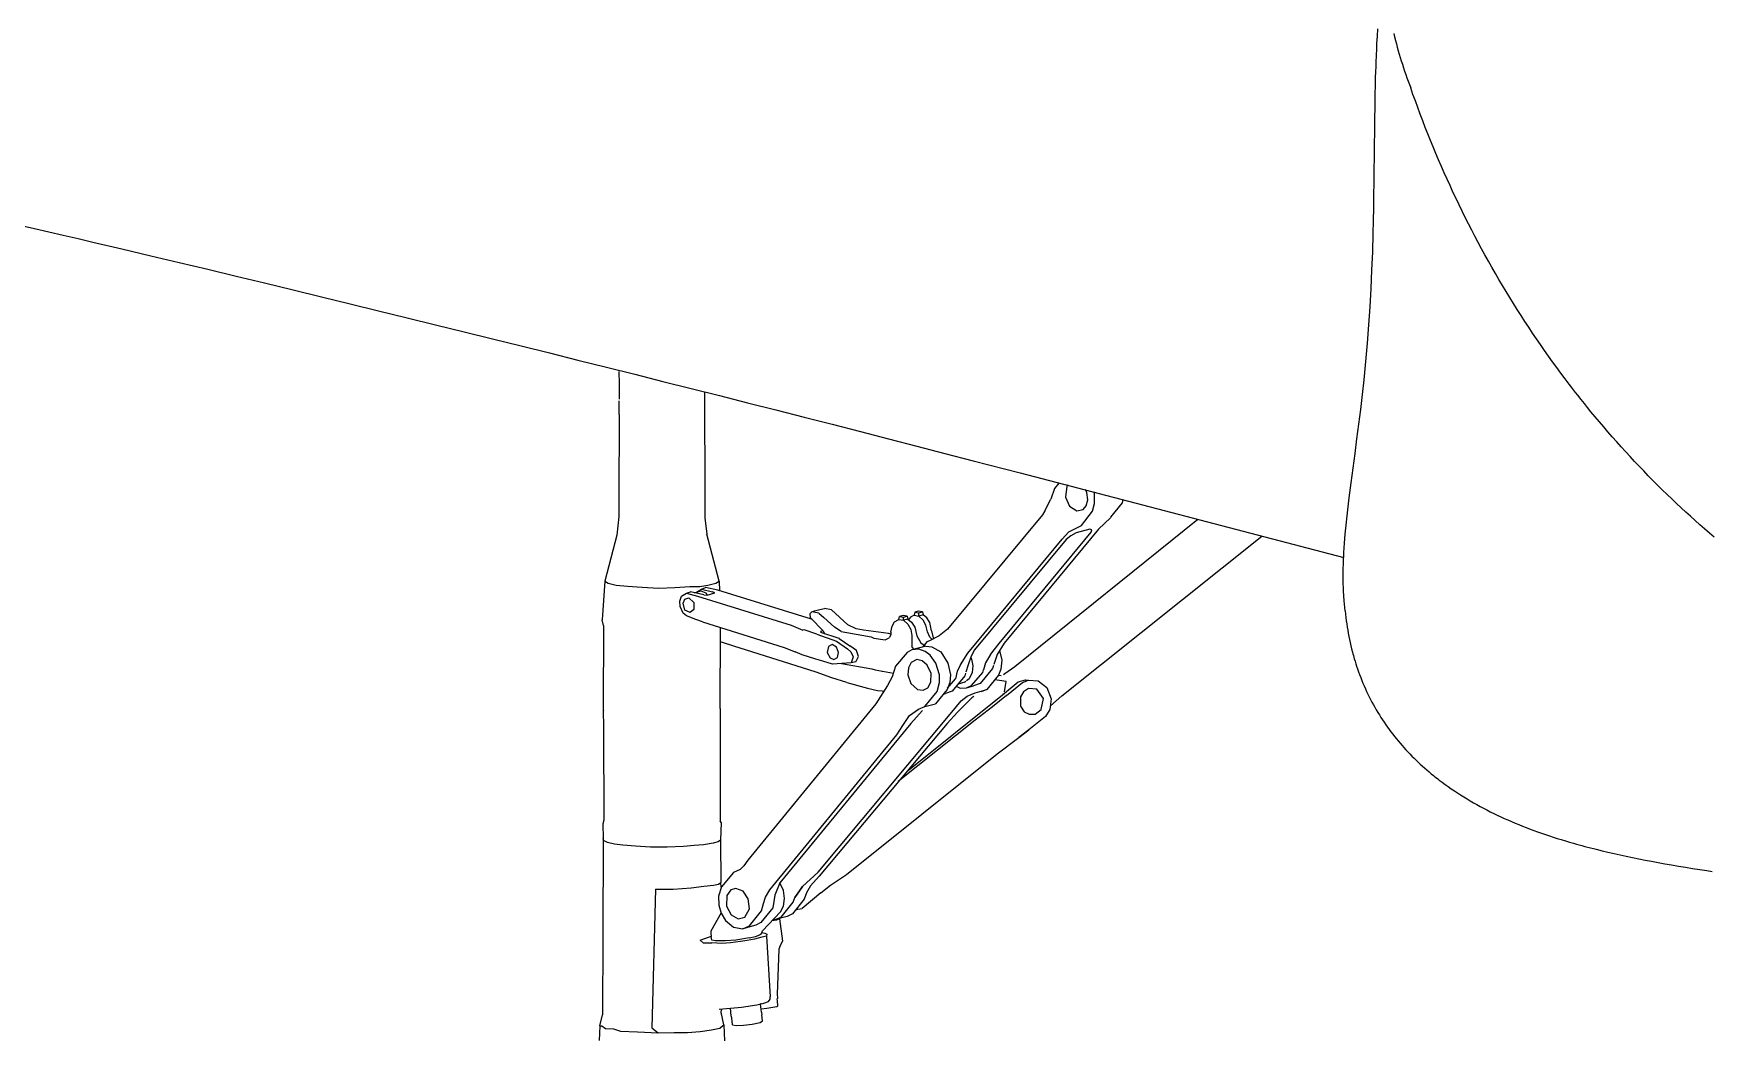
# Model space of a CAD drawing. Header units: millimetres. Extents: x -1718 to 143559, y -78490 to 15626.
# Drawn here: x 103800 to 109356, y 83 to 3408 of the extents above; entities that cross this region are included whole.
import ezdxf

# ---------------------------------------------------------------- set-up
doc = ezdxf.new("R2010")
doc.units = ezdxf.units.MM
doc.header["$MEASUREMENT"] = 0
doc.linetypes.add('SOLID', pattern=[0])
doc.layers.get('0').update_dxf_attribs({"linetype": 'CONTINUOUS'})
doc.layers.add('LAYER_0$C$L0', color=7, linetype='SOLID')

msp = doc.modelspace()

# ---------------------------------------------------------------- linework, layer by layer
at = {"color": 7, "ltscale": 0.03937}
for p, q in [((105740.1, 2287.4), (105740.4, 2245.8)), ((105740.4, 2245.8), (105740.4, 2196.4)), ((105739.8, 2190.6), (105739.9, 2145)), ((106023.7, 2220.4), (106024.5, 1868.2)), ((105740.3, 2145), (105740, 1866.3)), ((107182.8, 1900.5), (107170.5, 1865.2)), ((107197.9, 1918.1), (107182.8, 1900.5)), ((107223.8, 1907.5), (107219.1, 1871.5)), ((105740, 1866.3), (105740.1, 1806.8)), ((106024.5, 1868.2), (106024.3, 1803.2)), ((107151.2, 1825.5), (107170.5, 1865.2)), ((107219.1, 1871.5), (107232.4, 1841.1)), ((107232.4, 1841.1), (107256.8, 1825.5)), ((107288.2, 1842.7), (107293.7, 1862.2)), ((107293.7, 1862.2), (107290.3, 1886.5)), ((107309.4, 1824.4), (107316.1, 1850)), ((107316.1, 1850), (107315.2, 1883.3)), ((107370, 1804.6), (107408.3, 1852)), ((105740.1, 1806.8), (105733.3, 1745.5)), ((106024.3, 1803.2), (106031.2, 1749.2)), ((107143.3, 1813.2), (106828.5, 1433.9)), ((107051.8, 1309.4), (107658.4, 1798.3)), ((107256.8, 1825.5), (107277.8, 1830)), ((107272.1, 1777.6), (107309.4, 1824.4)), ((107328.7, 1765.3), (107368.3, 1802.3)), ((105733.3, 1745.5), (105692.8, 1592.7)), ((106072, 1593.1), (106031.2, 1749.2)), ((106895.5, 1354.6), (107208.3, 1732.5)), ((107221.8, 1731.2), (106918.5, 1365.1)), ((106999.6, 1386.1), (107304.9, 1755.5)), ((107328.7, 1765.3), (107015.9, 1387.6)), ((107207.4, 1213.1), (107870, 1742.5)), ((107230.3, 1756.8), (107208.3, 1732.5)), ((107230.3, 1756.8), (107272.1, 1777.6)), ((107255.2, 1752.7), (107237, 1743)), ((107300.2, 1765.3), (107255.2, 1752.7)), ((105692.8, 1592.7), (105684.1, 1464.8)), ((105704.8, 1586.2), (105730.8, 1579.7)), ((105730.8, 1579.7), (105768.9, 1576)), ((105768.9, 1576), (105816.6, 1572.8)), ((105816.6, 1572.8), (105871.4, 1569.2)), ((105871.4, 1569.2), (105924.8, 1571.7)), ((105924.8, 1571.7), (105975.2, 1574.7)), ((105975.2, 1574.7), (106007.8, 1574.9)), ((106020.8, 1547.4), (105976.9, 1557.5)), ((105990.3, 1554.4), (106011.2, 1560.5)), ((106007.8, 1574.9), (106035, 1579.5)), ((106013.1, 1566.7), (106050.1, 1557.2)), ((106067.5, 1563), (106026.4, 1571.3)), ((106035, 1579.5), (106060.9, 1586.6)), ((106377.8, 1467.1), (106067.5, 1563)), ((106072, 1593.1), (106073.6, 1561.1)), ((105952.5, 1486.4), (105942.3, 1508.4)), ((105958.8, 1497.2), (105952.6, 1519.6)), ((105963.9, 1553), (106000.2, 1543.1)), ((105972, 1538.1), (105988.1, 1522.2)), ((105988.1, 1522.2), (105988.5, 1498.6)), ((106000.2, 1543.1), (106310.4, 1447.4)), ((106032.8, 1546.8), (106057.6, 1554)), ((106444.3, 1497.8), (106421.4, 1502.5)), ((105688.4, 1446.3), (105688, 1168.5)), ((105995.1, 1465.7), (105963.3, 1477.8)), ((106017.1, 1457.8), (105995.1, 1465.7)), ((106017.1, 1457.8), (106286.9, 1372.4)), ((106310.4, 1447.4), (106349.7, 1430.9)), ((106375, 1471.5), (106417.1, 1428.2)), ((106402.6, 1486.2), (106379.6, 1490.8)), ((106402.6, 1486.2), (106419.1, 1472.4)), ((106419.1, 1472.4), (106454.7, 1440.1)), ((106444.3, 1497.8), (106498.8, 1448.6)), ((106526.2, 1435), (106498.8, 1448.6)), ((106761.9, 1424.4), (106757.2, 1446.5)), ((106775.7, 1428.7), (106769.8, 1455.3)), ((106075.9, 1170.8), (106076.7, 1439)), ((106395.9, 1417.3), (106353.5, 1431.1)), ((106395.9, 1417.3), (106460.5, 1394.3)), ((106470.1, 1402.8), (106409, 1422.4)), ((106476.7, 1425.5), (106454.7, 1440.1)), ((106460.5, 1394.3), (106497.8, 1368.5)), ((106470.1, 1402.8), (106505, 1378.2)), ((106476.7, 1425.5), (106544.4, 1413.6)), ((106550.4, 1430.9), (106526.2, 1435)), ((106544.4, 1413.6), (106575.7, 1408.8)), ((106632.6, 1418.9), (106550.4, 1430.9)), ((106584.6, 1404.2), (106621.6, 1398.4)), ((106641.3, 1424.1), (106645, 1444)), ((106710.7, 1413), (106709.9, 1376)), ((106720, 1439.9), (106726.5, 1411.4)), ((106726.5, 1411.4), (106740.4, 1388.3)), ((106760.3, 1391.4), (106747.1, 1374.8)), ((106801.5, 1412), (106768.6, 1394.8)), ((106775.7, 1428.7), (106781, 1405)), ((106828.5, 1433.9), (106801.5, 1412)), ((106393.6, 1290.8), (106138.1, 1371.7)), ((106286.9, 1372.4), (106323.7, 1358.5)), ((106347.2, 1349.1), (106323.7, 1358.5)), ((106391.9, 1333.8), (106347.2, 1349.1)), ((106415.5, 1327.3), (106391.9, 1333.8)), ((106430.3, 1356.9), (106439.8, 1339)), ((106527, 1362.6), (106505, 1378.2)), ((106515.9, 1341.8), (106509.5, 1321.8)), ((106533.3, 1342.9), (106527, 1362.6)), ((106694.9, 1356.8), (106656.5, 1310.8)), ((106757.2, 1377.4), (106710.9, 1365.4)), ((106733.6, 1367.5), (106710.9, 1365.4)), ((106754.1, 1359.4), (106733.6, 1367.5)), ((106771.4, 1347.2), (106754.1, 1359.4)), ((106757.2, 1377.4), (106777.1, 1375.5)), ((106790, 1321), (106771.4, 1347.2)), ((106777.1, 1375.5), (106806.1, 1358.2)), ((106806.1, 1358.2), (106830.2, 1321.5)), ((106871.8, 1315.3), (106895.5, 1354.6)), ((106906.9, 1343.9), (106897.4, 1315.6)), ((106918.5, 1365.1), (106906.9, 1343.9)), ((106908.4, 1334.1), (106912.5, 1311.7)), ((106971.4, 1350), (106954, 1322.1)), ((106971.4, 1350), (106999.6, 1386.1)), ((106993, 1349.4), (106981.9, 1316.1)), ((107015.9, 1387.6), (106993, 1349.4)), ((107001.2, 1363.1), (107008.3, 1331)), ((106445.7, 1272.5), (106393.6, 1290.8)), ((106447.5, 1317.2), (106415.5, 1327.3)), ((106509.5, 1321.8), (106447.5, 1317.2)), ((106477.1, 1319.4), (106577.5, 1302.2)), ((106588.7, 1298.4), (106649.3, 1288)), ((106656.5, 1310.8), (106645.5, 1276)), ((106699.1, 1305.4), (106697.6, 1281.8)), ((106697.6, 1281.8), (106707.2, 1253.2)), ((106708.5, 1323.6), (106699.1, 1305.4)), ((106727.3, 1332.7), (106708.5, 1323.6)), ((106761.7, 1314.6), (106744.3, 1329.1)), ((106774.5, 1286.5), (106761.7, 1314.6)), ((106773.3, 1257.7), (106774.5, 1286.5)), ((106801.7, 1282.7), (106790, 1321)), ((106801.7, 1256.8), (106801.7, 1282.7)), ((106830.2, 1321.5), (106838.3, 1282.7)), ((106838.3, 1282.7), (106836.1, 1256.5)), ((106885.8, 1278.6), (106844.3, 1227.7)), ((106860.7, 1294.5), (106854.6, 1269.3)), ((106871.8, 1315.3), (106860.7, 1294.5)), ((106897.4, 1315.6), (106889.6, 1290.7)), ((106910.6, 1289.5), (106900.9, 1268.9)), ((106908.2, 1246.9), (106945.8, 1290.2)), ((106912.5, 1311.7), (106910.6, 1289.5)), ((106977.7, 1303.2), (106936.7, 1253.4)), ((106954, 1322.1), (106947.4, 1298.6)), ((106997.7, 1280.9), (106959.1, 1234)), ((107005.4, 1301), (106997.7, 1280.9)), ((107008.3, 1331), (107005.4, 1301)), ((107018.7, 1286.6), (107051.8, 1309.4)), ((106495.1, 1256.6), (106445.7, 1272.5)), ((106495.1, 1256.6), (106563.8, 1238.3)), ((106563.8, 1238.3), (106596.2, 1230.9)), ((106630.1, 1246.5), (106591.2, 1185.9)), ((106645.5, 1276), (106630.1, 1246.5)), ((106707.2, 1253.2), (106728.9, 1234.1)), ((106753.8, 1177.2), (106794, 1227.2)), ((106763.8, 1239.7), (106773.3, 1257.7)), ((106827.6, 1233.4), (106788.8, 1186.5)), ((106794, 1227.2), (106801.7, 1256.8)), ((106844.3, 1227.7), (106822.5, 1220.4)), ((106836.1, 1256.5), (106827.6, 1233.4)), ((106829.1, 1237.7), (106854.6, 1269.3)), ((106886.3, 1257.7), (106863.5, 1251.2)), ((106870.3, 1238), (106891.4, 1238.8)), ((106891.4, 1238.8), (106914.8, 1246.1)), ((106893.9, 1211.6), (106920.2, 1222.7)), ((106936.7, 1253.4), (106914.8, 1246.1)), ((106920.2, 1222.7), (106959.1, 1234)), ((106959.1, 1234), (106939.9, 1226.5)), ((107022.5, 1259.8), (107001.1, 1263)), ((107010.6, 1216.5), (107062.6, 1258.8)), ((107017.3, 1225.7), (107022.5, 1259.8)), ((107024, 1213.5), (107076.9, 1256.8)), ((107062.6, 1258.8), (107086.6, 1265.9)), ((107076.9, 1256.8), (107097.1, 1265.1)), ((107097.1, 1265.1), (107128.9, 1262.5)), ((107124.8, 1235.1), (107097.1, 1236.5)), ((107147, 1203.7), (107124.8, 1235.1)), ((107128.9, 1262.5), (107157.8, 1239.9)), ((107157.8, 1239.9), (107171.8, 1202.7)), ((105688, 1168.5), (105688.7, 1104.9)), ((106075.9, 1170.8), (106075.8, 1109.8)), ((106591.2, 1185.9), (106167.2, 668.4)), ((106693.8, 962), (107010.6, 1216.5)), ((106702.8, 1148), (106732.1, 1168.5)), ((106732.1, 1168.5), (106753.8, 1177.2)), ((106753.8, 1177.2), (106788.8, 1186.5)), ((106842.9, 1158.8), (106874.1, 1196.2)), ((106909.3, 1205.7), (106861.4, 1158.9)), ((106874.1, 1196.2), (106893.9, 1211.6)), ((106978.2, 1175.7), (106919.9, 1132.1)), ((107024, 1213.5), (106978.2, 1175.7)), ((107070.9, 1209), (107070.6, 1177.9)), ((107070.6, 1177.9), (107082.8, 1159.9)), ((107118.6, 1152.1), (107139.2, 1166.9)), ((107139.2, 1166.9), (107147, 1203.7)), ((107167.1, 1167.3), (107153.4, 1144.1)), ((107171.8, 1202.7), (107167.1, 1167.3)), ((107170, 1179.6), (107207.4, 1213.1)), ((106707.1, 1120.9), (106273, 592.7)), ((106400, 628), (106842.9, 1158.8)), ((106827.1, 1121.3), (106403.5, 615)), ((106661, 1083.8), (106681, 1114.1)), ((106919.9, 1132.1), (106665.5, 928.2)), ((106681, 1114.1), (106702.8, 1148)), ((106744.5, 1163), (106707.1, 1120.9)), ((106861.4, 1158.9), (106827.1, 1121.3)), ((107153.4, 1144.1), (107098.3, 1100.2)), ((105688.7, 1104.9), (105689.4, 800.5)), ((106075.8, 1109.8), (106075.1, 796.8)), ((106239.5, 569.9), (106661, 1083.8)), ((106993, 1020.1), (107064.6, 1074)), ((107098.3, 1100.2), (107064.6, 1074)), ((107069, 1077.4), (107098.3, 1100.2)), ((106493.4, 620), (106993, 1020.1)), ((105686.3, 788.5), (105688.1, 739.4)), ((106078.2, 792.6), (106076.4, 734.2)), ((105688.1, 739.4), (105686.3, 416.3)), ((105725.4, 721), (105701.9, 726.7)), ((106052, 724.1), (106020.1, 719.2)), ((106076.4, 734.2), (106077.1, 593.8)), ((105752.4, 717.2), (105725.4, 721)), ((105794.7, 714.3), (105752.4, 717.2)), ((105844.8, 711.1), (105794.7, 714.3)), ((105899.4, 710.7), (105844.8, 711.1)), ((105953.4, 713.4), (105899.4, 710.7)), ((105989.1, 716), (105953.4, 713.4)), ((106020.1, 719.2), (105989.1, 716)), ((106167.2, 668.4), (106154.1, 648.9)), ((106119.7, 627.1), (106079.3, 580)), ((106141.4, 637.2), (106119.7, 627.1)), ((106348.1, 580.7), (106400, 628)), ((106403.5, 615), (106374.5, 583.3)), ((106441.1, 584.8), (106493.4, 620)), ((105861.6, 572.1), (105849.5, 111.5)), ((105861.6, 572.1), (105919.7, 572.2)), ((105919.7, 572.2), (105979.8, 576.6)), ((105979.8, 576.6), (106021.1, 581.4)), ((106021.1, 581.4), (106053.6, 584.5)), ((106079.3, 580), (106069.3, 548.5)), ((106110.5, 569.2), (106097.4, 551)), ((106151.6, 565.1), (106127.7, 574.5)), ((106167.9, 539.9), (106151.6, 565.1)), ((106226.1, 544.7), (106239.5, 569.9)), ((106273, 592.7), (106256.3, 552)), ((106284.8, 567.6), (106272.8, 592.4)), ((106288.6, 541), (106284.8, 567.6)), ((106348.1, 580.7), (106322.6, 544.6)), ((106322.6, 544.6), (106338.9, 567.1)), ((106409, 559.7), (106346.7, 507.7)), ((106361.1, 559.8), (106353.9, 538.4)), ((106374.5, 583.3), (106361.1, 559.8)), ((106409, 559.7), (106441.1, 584.8)), ((106069.3, 548.5), (106070.6, 518.6)), ((106070.6, 518.6), (106078.8, 492)), ((106097.4, 551), (106096, 515.5)), ((106096, 515.5), (106111.6, 486.9)), ((106156.9, 478.9), (106172.4, 506.3)), ((106172.4, 506.3), (106167.9, 539.9)), ((106249.8, 510.2), (106210.5, 461.2)), ((106212.4, 499.6), (106219.1, 524.3)), ((106219.1, 524.3), (106226.1, 544.7)), ((106256.3, 552), (106249.8, 510.2)), ((106275.1, 496.2), (106285.4, 515.9)), ((106277.2, 479.2), (106317, 529)), ((106285.4, 515.9), (106288.6, 541)), ((106353.9, 538.4), (106314.8, 490.2)), ((106326.6, 504.7), (106346.7, 507.7)), ((106078.5, 493.2), (106044.2, 432.1)), ((106078.8, 492), (106093.1, 467.9)), ((106093.1, 467.9), (106119.6, 445.5)), ((106111.6, 486.9), (106134.5, 473.2)), ((106119.6, 445.5), (106150.3, 440.6)), ((106134.5, 473.2), (106156.9, 478.9)), ((106193.3, 452.4), (106150.3, 440.6)), ((106150.3, 440.6), (106172.8, 450.2)), ((106172.8, 450.2), (106212.4, 499.6)), ((106215.4, 434), (106275.1, 496.2)), ((106297.7, 481.4), (106254.7, 469.6)), ((106254.7, 469.6), (106277.2, 479.2)), ((106271.9, 473), (106281.8, 399.7)), ((105686.3, 416.3), (105685, 154.9)), ((106008.6, 402.8), (106039.6, 413.8)), ((106018.7, 394.3), (106047.7, 394.3)), ((106080.7, 391.7), (106047.7, 394.3)), ((106093.1, 400), (106059.6, 399.9)), ((106109.2, 394), (106080.7, 391.7)), ((106127.2, 403.1), (106093.1, 400)), ((106142.6, 397.8), (106109.2, 394)), ((106147.7, 406), (106127.2, 403.1)), ((106165.1, 401.5), (106142.6, 397.8)), ((106171.9, 410), (106147.7, 406)), ((106189.4, 406.4), (106165.1, 401.5)), ((106171.9, 410), (106192.9, 415.1)), ((106213.9, 412.2), (106189.4, 406.4)), ((106229.1, 415.7), (106241.3, 214.9)), ((106270.1, 373.3), (106263.8, 224)), ((106072.6, 174), (106145.8, 180.6)), ((106111.5, 151.4), (106109.6, 177.3)), ((106145.8, 180.6), (106197.3, 188.3)), ((106197.3, 188.3), (106219.8, 194.2)), ((106212.7, 163.5), (106209.1, 190.5)), ((106229.9, 177.1), (106263.6, 182.9)), ((105676.6, 119.2), (105675, 70.5)), ((105676.6, 119.2), (105685, 154.9)), ((105849.5, 111.5), (105870.5, 95.6)), ((106087.7, 122.5), (106078.5, 163.6)), ((106087.7, 122.5), (106089.5, 68.4)), ((106116.5, 121.5), (106114.3, 145.4)), ((106128.7, 119.7), (106153, 120.5)), ((106153, 120.5), (106181.6, 124.4)), ((106181.6, 124.4), (106207.4, 129.9)), ((106216, 134.9), (106213.3, 155.3)), ((105695.9, 109.4), (105721.6, 108.4)), ((105721.6, 108.4), (105745.5, 101.3)), ((105745.5, 101.3), (105802, 99.2)), ((105802, 99.2), (105870.5, 95.6)), ((105870.5, 95.6), (105922.9, 96.2)), ((105922.9, 96.2), (105967.1, 96.8)), ((105967.1, 96.8), (106009.4, 100.3)), ((106009.4, 100.3), (106047.1, 104.9)), ((106047.1, 104.9), (106073.8, 110.8))]:
    msp.add_line(p, q, dxfattribs=at)
at = {"color": 7, "ltscale": 0.005638}
msp.add_line((107228.6, 1910.6), (107223.8, 1907.5), dxfattribs=at)
at = {"color": 7, "ltscale": 0.010688}
msp.add_line((107290.3, 1886.5), (107285.5, 1896.2), dxfattribs=at)
at = {"color": 7, "ltscale": 0.006237}
msp.add_line((107315.2, 1883.3), (107312.9, 1889.2), dxfattribs=at)
at = {"color": 7, "ltscale": 0.016117}
msp.add_line((107277.8, 1830), (107288.2, 1842.7), dxfattribs=at)
at = {"color": 7, "ltscale": 0.011863}
msp.add_line((107408.3, 1852), (107411.1, 1863.7), dxfattribs=at)
at = {"color": 7, "ltscale": 0.014414}
msp.add_line((107151.2, 1825.5), (107143.3, 1813.2), dxfattribs=at)
at = {"color": 7, "ltscale": 0.002826}
msp.add_line((107370, 1804.6), (107368.3, 1802.3), dxfattribs=at)
at = {"color": 7, "ltscale": 0.01896}
msp.add_line((107237, 1743), (107221.8, 1731.2), dxfattribs=at)
at = {"color": 7, "ltscale": 0.00648}
msp.add_line((107306.5, 1763.5), (107300.2, 1765.3), dxfattribs=at)
at = {"color": 7, "ltscale": 0.00806}
msp.add_line((107304.9, 1755.5), (107306.5, 1763.5), dxfattribs=at)
at = {"color": 7, "ltscale": 0.013447}
msp.add_line((105692.8, 1592.7), (105704.8, 1586.2), dxfattribs=at)
at = {"color": 7, "ltscale": 0.013554}
msp.add_line((105963.9, 1553), (105976.9, 1557.5), dxfattribs=at)
at = {"color": 7, "ltscale": 0.000349194}
msp.add_line((105997.2, 1556.4), (105997.3, 1556.7), dxfattribs=at)
at = {"color": 7, "ltscale": 0.018368}
msp.add_line((105997.3, 1556.7), (106013.1, 1566.7), dxfattribs=at)
at = {"color": 7, "ltscale": 0.01779}
msp.add_line((106011.2, 1560.5), (106028.1, 1554.2), dxfattribs=at)
at = {"color": 7, "ltscale": 0.013846}
msp.add_line((106013.1, 1566.7), (106026.4, 1571.3), dxfattribs=at)
at = {"color": 7, "ltscale": 0.008067}
msp.add_line((106057.6, 1554), (106050.1, 1557.2), dxfattribs=at)
at = {"color": 7, "ltscale": 0.012644}
msp.add_line((106060.9, 1586.6), (106072, 1593.1), dxfattribs=at)
at = {"color": 7, "ltscale": 0.017378}
msp.add_line((105941.6, 1526.5), (105947.8, 1543), dxfattribs=at)
at = {"color": 7, "ltscale": 0.017777}
msp.add_line((105942.3, 1508.4), (105941.6, 1526.5), dxfattribs=at)
at = {"color": 7, "ltscale": 0.018653}
msp.add_line((105947.8, 1543), (105963.9, 1553), dxfattribs=at)
at = {"color": 7, "ltscale": 0.014768}
msp.add_line((105952.6, 1519.6), (105958.3, 1533.5), dxfattribs=at)
at = {"color": 7, "ltscale": 0.014242}
msp.add_line((105958.3, 1533.5), (105972, 1538.1), dxfattribs=at)
at = {"color": 7, "ltscale": 0.000460502}
msp.add_line((105987.9, 1519.2), (105988.1, 1518.8), dxfattribs=at)
at = {"color": 7, "ltscale": 0.011825}
msp.add_line((106020.8, 1547.4), (106032.8, 1546.8), dxfattribs=at)
at = {"color": 7, "ltscale": 0.008559}
msp.add_line((106028.1, 1554.2), (106032.7, 1546.8), dxfattribs=at)
at = {"color": 7, "ltscale": 0.016005}
msp.add_line((106405.4, 1499.3), (106421.4, 1502.5), dxfattribs=at)
at = {"color": 7, "ltscale": 0.018618}
msp.add_line((105688.4, 1446.3), (105684.1, 1464.8), dxfattribs=at)
at = {"color": 7, "ltscale": 0.013574}
msp.add_line((105963.3, 1477.8), (105952.5, 1486.4), dxfattribs=at)
at = {"color": 7, "ltscale": 0.018343}
msp.add_line((105975.5, 1489), (105958.8, 1497.2), dxfattribs=at)
at = {"color": 7, "ltscale": 0.01586}
msp.add_line((105988.5, 1498.6), (105975.5, 1489), dxfattribs=at)
at = {"color": 7, "ltscale": 0.000666682}
msp.add_line((105986.8, 1497.9), (105987.5, 1497.8), dxfattribs=at)
at = {"color": 7, "ltscale": 0.007746}
msp.add_line((106374, 1485.3), (106379.6, 1490.8), dxfattribs=at)
at = {"color": 7, "ltscale": 0.013581}
msp.add_line((106375, 1471.5), (106374, 1485.3), dxfattribs=at)
at = {"color": 7, "ltscale": 0.00207}
msp.add_line((106379.8, 1466.6), (106377.8, 1467.1), dxfattribs=at)
at = {"color": 7, "ltscale": 0.009182}
msp.add_line((106379.6, 1490.8), (106388.1, 1494.6), dxfattribs=at)
at = {"color": 7, "ltscale": 0.017597}
msp.add_line((106388.1, 1494.6), (106405.4, 1499.3), dxfattribs=at)
at = {"color": 7, "ltscale": 0.016057}
msp.add_line((106645, 1444), (106653.5, 1458), dxfattribs=at)
at = {"color": 7, "ltscale": 0.015689}
msp.add_line((106653.5, 1458), (106667.3, 1466), dxfattribs=at)
at = {"color": 7, "ltscale": 0.009915}
msp.add_line((106667.3, 1466), (106669.3, 1475.8), dxfattribs=at)
at = {"color": 7, "ltscale": 0.016055}
msp.add_line((106667.3, 1466), (106683.3, 1463.1), dxfattribs=at)
at = {"color": 7, "ltscale": 0.012199}
msp.add_line((106681.3, 1479.1), (106669.3, 1475.8), dxfattribs=at)
at = {"color": 7, "ltscale": 0.013403}
msp.add_line((106669.3, 1475.8), (106682.7, 1473.5), dxfattribs=at)
at = {"color": 7, "ltscale": 0.013394}
msp.add_line((106694.7, 1476.8), (106681.3, 1479.1), dxfattribs=at)
at = {"color": 7, "ltscale": 0.012214}
for p, q in [((106682.7, 1473.5), (106694.7, 1476.8)), ((106733.2, 1487.5), (106745.2, 1490.8))]:
    msp.add_line(p, q, dxfattribs=at)
at = {"color": 7, "ltscale": 0.010241}
msp.add_line((106683.3, 1463.1), (106682.7, 1473.5), dxfattribs=at)
at = {"color": 7, "ltscale": 0.01413}
msp.add_line((106697.1, 1467.1), (106683.3, 1463.1), dxfattribs=at)
at = {"color": 7, "ltscale": 0.019324}
msp.add_line((106683.3, 1463.1), (106697.7, 1449.8), dxfattribs=at)
at = {"color": 7, "ltscale": 0.009786}
for p, q in [((106694.7, 1476.8), (106697.1, 1467.1)), ((106745.2, 1490.8), (106747.6, 1481.2))]:
    msp.add_line(p, q, dxfattribs=at)
at = {"color": 7, "ltscale": 0.0157}
for p, q in [((106697.1, 1467.1), (106709.2, 1456.7)), ((106759.7, 1470.8), (106747.6, 1481.2))]:
    msp.add_line(p, q, dxfattribs=at)
at = {"color": 7, "ltscale": 0.019185}
msp.add_line((106697.7, 1449.8), (106706.8, 1432.5), dxfattribs=at)
at = {"color": 7, "ltscale": 0.010468}
msp.add_line((106706.1, 1473.4), (106699.6, 1465), dxfattribs=at)
at = {"color": 7, "ltscale": 0.013138}
msp.add_line((106717.7, 1480), (106706.1, 1473.4), dxfattribs=at)
at = {"color": 7, "ltscale": 0.019676}
msp.add_line((106709.2, 1456.7), (106720, 1439.9), dxfattribs=at)
at = {"color": 7, "ltscale": 0.00994}
msp.add_line((106719.8, 1489.9), (106717.7, 1480), dxfattribs=at)
at = {"color": 7, "ltscale": 0.01605}
msp.add_line((106717.7, 1480), (106733.8, 1477.1), dxfattribs=at)
at = {"color": 7, "ltscale": 0.012202}
msp.add_line((106731.8, 1493.1), (106719.8, 1489.9), dxfattribs=at)
at = {"color": 7, "ltscale": 0.013404}
msp.add_line((106719.8, 1489.9), (106733.2, 1487.5), dxfattribs=at)
at = {"color": 7, "ltscale": 0.01339}
msp.add_line((106745.2, 1490.8), (106731.8, 1493.1), dxfattribs=at)
at = {"color": 7, "ltscale": 0.010252}
msp.add_line((106733.8, 1477.1), (106733.2, 1487.5), dxfattribs=at)
at = {"color": 7, "ltscale": 0.014152}
msp.add_line((106747.6, 1481.2), (106733.8, 1477.1), dxfattribs=at)
at = {"color": 7, "ltscale": 0.019334}
msp.add_line((106748.2, 1463.8), (106733.8, 1477.1), dxfattribs=at)
at = {"color": 7, "ltscale": 0.019209}
msp.add_line((106757.2, 1446.5), (106748.2, 1463.8), dxfattribs=at)
at = {"color": 7, "ltscale": 0.018239}
msp.add_line((106769.8, 1455.3), (106759.7, 1470.8), dxfattribs=at)
at = {"color": 7, "ltscale": 0.011913}
msp.add_line((106126.9, 1375.3), (106076.6, 1391.2), dxfattribs=at)
at = {"color": 7, "ltscale": 0.003783}
msp.add_line((106353.5, 1431.1), (106349.7, 1430.9), dxfattribs=at)
at = {"color": 7, "ltscale": 0.00444}
msp.add_line((106409.3, 1426.9), (106409, 1422.4), dxfattribs=at)
at = {"color": 7, "ltscale": 0.00728}
msp.add_line((106409.3, 1426.9), (106416.4, 1428.9), dxfattribs=at)
at = {"color": 7, "ltscale": 0.010561}
msp.add_line((106417.1, 1428.2), (106421.5, 1418.4), dxfattribs=at)
at = {"color": 7, "ltscale": 0.000121581}
msp.add_line((106470.2, 1402.8), (106470.1, 1402.8), dxfattribs=at)
at = {"color": 7, "ltscale": 0.009909}
msp.add_line((106575.7, 1408.8), (106584.6, 1404.2), dxfattribs=at)
at = {"color": 7, "ltscale": 0.014991}
msp.add_line((106621.6, 1398.4), (106635.4, 1405), dxfattribs=at)
at = {"color": 7, "ltscale": 0.00859}
msp.add_line((106641.3, 1417.6), (106632.6, 1418.9), dxfattribs=at)
at = {"color": 7, "ltscale": 0.011223}
msp.add_line((106641.2, 1414.8), (106635.4, 1405), dxfattribs=at)
at = {"color": 7, "ltscale": 0.009205}
msp.add_line((106641.3, 1424.1), (106641.2, 1414.8), dxfattribs=at)
at = {"color": 7, "ltscale": 0.019522}
msp.add_line((106706.8, 1432.5), (106710.7, 1413), dxfattribs=at)
at = {"color": 7, "ltscale": 0.008768}
msp.add_line((106768.6, 1394.8), (106760.3, 1391.4), dxfattribs=at)
at = {"color": 7, "ltscale": 0.019057}
msp.add_line((106770.1, 1406.8), (106761.9, 1424.4), dxfattribs=at)
at = {"color": 7, "ltscale": 0.010179}
msp.add_line((106777.3, 1399.4), (106770.1, 1406.8), dxfattribs=at)
at = {"color": 7, "ltscale": 0.003445}
msp.add_line((106783.6, 1402.7), (106781, 1405), dxfattribs=at)
at = {"color": 7, "ltscale": 0.011579}
msp.add_line((106138.1, 1371.7), (106126.9, 1375.3), dxfattribs=at)
at = {"color": 7, "ltscale": 0.019219}
msp.add_line((106434, 1376), (106430.3, 1356.9), dxfattribs=at)
at = {"color": 7, "ltscale": 0.013862}
msp.add_line((106446.2, 1383), (106434, 1376), dxfattribs=at)
at = {"color": 7, "ltscale": 0.012952}
msp.add_line((106439.8, 1339), (106451.8, 1333.6), dxfattribs=at)
at = {"color": 7, "ltscale": 0.016789}
msp.add_line((106460.9, 1374.2), (106446.2, 1383), dxfattribs=at)
at = {"color": 7, "ltscale": 0.013599}
msp.add_line((106451.8, 1333.6), (106463.8, 1340.3), dxfattribs=at)
at = {"color": 7, "ltscale": 0.018664}
msp.add_line((106467.7, 1356.5), (106460.9, 1374.2), dxfattribs=at)
at = {"color": 7, "ltscale": 0.016383}
msp.add_line((106463.8, 1340.3), (106467.7, 1356.5), dxfattribs=at)
at = {"color": 7, "ltscale": 0.014452}
msp.add_line((106497.8, 1368.5), (106508.8, 1358.8), dxfattribs=at)
at = {"color": 7, "ltscale": 0.018125}
msp.add_line((106508.8, 1358.8), (106515.9, 1341.8), dxfattribs=at)
at = {"color": 7, "ltscale": 0.018561}
msp.add_line((106525.3, 1325.9), (106533.3, 1342.9), dxfattribs=at)
at = {"color": 7, "ltscale": 0.017862}
msp.add_line((106710.9, 1365.4), (106694.9, 1356.8), dxfattribs=at)
at = {"color": 7, "ltscale": 0.01112}
msp.add_line((106716.6, 1366.9), (106709.9, 1376), dxfattribs=at)
at = {"color": 7, "ltscale": 0.013454}
msp.add_line((106740.4, 1388.3), (106751.8, 1380.7), dxfattribs=at)
at = {"color": 7, "ltscale": 0.006208}
msp.add_line((106905.5, 1339.6), (106908.4, 1334.1), dxfattribs=at)
at = {"color": 7, "ltscale": 0.016016}
msp.add_line((106525.3, 1325.9), (106509.5, 1321.8), dxfattribs=at)
at = {"color": 7, "ltscale": 0.011647}
msp.add_line((106577.5, 1302.2), (106588.7, 1298.4), dxfattribs=at)
at = {"color": 7, "ltscale": 0.000381773}
msp.add_line((106611.2, 1294.3), (106611.6, 1294.5), dxfattribs=at)
at = {"color": 7, "ltscale": 0.017092}
msp.add_line((106744.3, 1329.1), (106727.3, 1332.7), dxfattribs=at)
at = {"color": 7, "ltscale": 0.009062}
msp.add_line((106888.6, 1287.4), (106885.8, 1278.6), dxfattribs=at)
at = {"color": 7, "ltscale": 0.008439}
msp.add_line((106945.8, 1290.2), (106947.4, 1298.6), dxfattribs=at)
at = {"color": 7, "ltscale": 0.010193}
msp.add_line((106980.9, 1313.1), (106977.7, 1303.2), dxfattribs=at)
at = {"color": 7, "ltscale": 0.009008}
msp.add_line((107006.2, 1278.7), (106997.2, 1280.3), dxfattribs=at)
at = {"color": 7, "ltscale": 0.00585}
msp.add_line((107014, 1282.9), (107018.7, 1286.6), dxfattribs=at)
at = {"color": 7, "ltscale": 0.01565}
msp.add_line((106596.2, 1230.9), (106612, 1228.8), dxfattribs=at)
at = {"color": 7, "ltscale": 0.006103}
msp.add_line((106612, 1228.8), (106618.1, 1227.8), dxfattribs=at)
at = {"color": 7, "ltscale": 0.01888}
msp.add_line((106728.9, 1234.1), (106747.9, 1231.2), dxfattribs=at)
at = {"color": 7, "ltscale": 0.017826}
msp.add_line((106747.9, 1231.2), (106763.8, 1239.7), dxfattribs=at)
at = {"color": 7, "ltscale": 0.013731}
msp.add_line((106857.8, 1244.2), (106870.3, 1238), dxfattribs=at)
at = {"color": 7, "ltscale": 0.004062}
msp.add_line((106889.6, 1260.2), (106886.3, 1257.7), dxfattribs=at)
at = {"color": 7, "ltscale": 0.018403}
msp.add_line((106891.4, 1238.8), (106908.2, 1246.9), dxfattribs=at)
at = {"color": 7, "ltscale": 0.011295}
msp.add_line((106900.9, 1268.9), (106891.8, 1261.9), dxfattribs=at)
at = {"color": 7, "ltscale": 0.015705}
msp.add_line((107001.1, 1263), (106985.5, 1266.1), dxfattribs=at)
at = {"color": 7, "ltscale": 0.019363}
msp.add_line((107080.5, 1226.1), (107070.9, 1209), dxfattribs=at)
at = {"color": 7, "ltscale": 0.019227}
msp.add_line((107097.1, 1236.5), (107080.5, 1226.1), dxfattribs=at)
at = {"color": 7, "ltscale": 0.010344}
msp.add_line((107086.6, 1265.9), (107097.1, 1265.1), dxfattribs=at)
at = {"color": 7, "ltscale": 0.004723}
msp.add_line((105688, 1168.5), (105688.3, 1163.7), dxfattribs=at)
at = {"color": 7, "ltscale": 0.007825}
msp.add_line((106814.9, 1218.1), (106822.5, 1220.4), dxfattribs=at)
at = {"color": 7, "ltscale": 0.008359}
msp.add_line((106916.2, 1210.6), (106909.3, 1205.7), dxfattribs=at)
at = {"color": 7, "ltscale": 0.000783892}
msp.add_line((107014.3, 1219.5), (107014.3, 1220.3), dxfattribs=at)
at = {"color": 7, "ltscale": 0.001729}
msp.add_line((107168.6, 1178.5), (107170, 1179.6), dxfattribs=at)
at = {"color": 7, "ltscale": 0.000337746}
msp.add_line((107172.8, 1182.1), (107173.1, 1182.3), dxfattribs=at)
at = {"color": 7, "ltscale": 0.001566}
msp.add_line((107173.1, 1182.3), (107174.2, 1183.4), dxfattribs=at)
at = {"color": 7, "ltscale": 0.001126}
msp.add_line((106745.5, 1163.5), (106744.5, 1163), dxfattribs=at)
at = {"color": 7, "ltscale": 0.018037}
msp.add_line((107082.8, 1159.9), (107099.3, 1151.8), dxfattribs=at)
at = {"color": 7, "ltscale": 0.019004}
msp.add_line((107099.3, 1151.8), (107118.6, 1152.1), dxfattribs=at)
at = {"color": 7, "ltscale": 0.005389}
msp.add_line((107064.6, 1074), (107069, 1077.4), dxfattribs=at)
at = {"color": 7, "ltscale": 0.01219}
msp.add_line((105689.4, 800.5), (105686.3, 788.5), dxfattribs=at)
at = {"color": 7, "ltscale": 0.006057}
msp.add_line((106078.2, 792.6), (106075.1, 798), dxfattribs=at)
at = {"color": 7, "ltscale": 0.006225}
msp.add_line((105688.4, 733.1), (105688.1, 739.4), dxfattribs=at)
at = {"color": 7, "ltscale": 0.014703}
msp.add_line((105701.9, 726.7), (105688.4, 733.1), dxfattribs=at)
at = {"color": 7, "ltscale": 0.016712}
msp.add_line((106068.5, 728.2), (106052, 724.1), dxfattribs=at)
at = {"color": 7, "ltscale": 0.009783}
msp.add_line((106076.4, 734.2), (106068.5, 728.2), dxfattribs=at)
at = {"color": 7, "ltscale": 0.017008}
msp.add_line((106154.1, 648.9), (106141.4, 637.2), dxfattribs=at)
at = {"color": 7, "ltscale": 0.016014}
msp.add_line((106053.6, 584.5), (106069.5, 588.1), dxfattribs=at)
at = {"color": 7, "ltscale": 0.009354}
msp.add_line((106069.5, 588.1), (106077.1, 593.8), dxfattribs=at)
at = {"color": 7, "ltscale": 0.015396}
msp.add_line((106078.8, 578.2), (106077.1, 593.8), dxfattribs=at)
at = {"color": 7, "ltscale": 0.01776}
msp.add_line((106127.7, 574.5), (106110.5, 569.2), dxfattribs=at)
at = {"color": 7, "ltscale": 0.016199}
msp.add_line((106338.9, 567.1), (106348.1, 580.7), dxfattribs=at)
at = {"color": 7, "ltscale": 0.016289}
msp.add_line((106317, 529), (106322.6, 544.6), dxfattribs=at)
at = {"color": 7, "ltscale": 0.019002}
for p, q in [((106210.5, 461.2), (106193.3, 452.4)), ((106314.8, 490.2), (106297.7, 481.4))]:
    msp.add_line(p, q, dxfattribs=at)
at = {"color": 7, "ltscale": 0.015304}
msp.add_line((106261.8, 468.9), (106246.4, 466.3), dxfattribs=at)
at = {"color": 7, "ltscale": 0.004451}
msp.add_line((106250.2, 470.3), (106254.7, 469.6), dxfattribs=at)
at = {"color": 7, "ltscale": 0.010723}
msp.add_line((106271.9, 473), (106261.8, 468.9), dxfattribs=at)
at = {"color": 7, "ltscale": 0.003557}
msp.add_line((106268.3, 473.3), (106271.9, 473), dxfattribs=at)
at = {"color": 7, "ltscale": 0.012967}
msp.add_line((106018.7, 394.3), (106008.6, 402.8), dxfattribs=at)
at = {"color": 7, "ltscale": 0.00613}
msp.add_line((106039.6, 413.8), (106045.6, 415.4), dxfattribs=at)
at = {"color": 7, "ltscale": 0.007535}
msp.add_line((106044.2, 432.1), (106045, 424.5), dxfattribs=at)
at = {"color": 7, "ltscale": 0.009149}
msp.add_line((106045, 424.5), (106045.6, 415.2), dxfattribs=at)
at = {"color": 7, "ltscale": 0.012707}
msp.add_line((106048.2, 402.5), (106045.6, 415.2), dxfattribs=at)
at = {"color": 7, "ltscale": 0.011541}
msp.add_line((106059.6, 399.9), (106048.2, 402.5), dxfattribs=at)
at = {"color": 7, "ltscale": 0.014141}
msp.add_line((106192.9, 415.1), (106206.5, 419.8), dxfattribs=at)
at = {"color": 7, "ltscale": 0.007298}
msp.add_line((106212.6, 423.9), (106206.5, 419.8), dxfattribs=at)
at = {"color": 7, "ltscale": 0.010261}
msp.add_line((106212.6, 423.9), (106215.4, 434), dxfattribs=at)
at = {"color": 7, "ltscale": 0.010201}
msp.add_line((106213.7, 427.8), (106223.8, 425.6), dxfattribs=at)
at = {"color": 7, "ltscale": 0.015305}
msp.add_line((106229.1, 415.7), (106213.9, 412.2), dxfattribs=at)
at = {"color": 7, "ltscale": 0.006337}
msp.add_line((106223.8, 425.6), (106229.5, 422.5), dxfattribs=at)
at = {"color": 7, "ltscale": 0.0067}
msp.add_line((106229.5, 422.5), (106229.1, 415.7), dxfattribs=at)
at = {"color": 7, "ltscale": 0.014232}
msp.add_line((106281.8, 399.7), (106274.9, 387), dxfattribs=at)
at = {"color": 7, "ltscale": 0.014295}
msp.add_line((106274.9, 387), (106270.1, 373.3), dxfattribs=at)
at = {"color": 7, "ltscale": 0.002089}
msp.add_line((106265.8, 223.4), (106263.8, 224), dxfattribs=at)
at = {"color": 7, "ltscale": 0.013182}
msp.add_line((106266.5, 210.2), (106265, 223.5), dxfattribs=at)
at = {"color": 7, "ltscale": 0.013941}
msp.add_line((106078.2, 160.5), (106079.5, 174.6), dxfattribs=at)
at = {"color": 7, "ltscale": 0.001024}
msp.add_line((106209.3, 191.1), (106209, 190.2), dxfattribs=at)
at = {"color": 7, "ltscale": 0.001512}
msp.add_line((106210.7, 191.5), (106209.2, 191.1), dxfattribs=at)
at = {"color": 7, "ltscale": 0.000625889}
msp.add_line((106211.3, 191.8), (106210.7, 191.5), dxfattribs=at)
at = {"color": 7, "ltscale": 0.018581}
msp.add_line((106211.2, 175), (106229.9, 177.1), dxfattribs=at)
at = {"color": 7, "ltscale": 0.016237}
msp.add_line((106219.8, 194.2), (106235.6, 199.1), dxfattribs=at)
at = {"color": 7, "ltscale": 0.009933}
msp.add_line((106235.6, 199.1), (106241.1, 207.5), dxfattribs=at)
at = {"color": 7, "ltscale": 0.007254}
msp.add_line((106241.1, 207.5), (106241.3, 214.9), dxfattribs=at)
at = {"color": 7, "ltscale": 0.003882}
msp.add_line((106263.6, 182.9), (106266.7, 185.3), dxfattribs=at)
at = {"color": 7, "ltscale": 0.0028}
msp.add_line((106266.5, 210.2), (106264.6, 208.1), dxfattribs=at)
at = {"color": 7, "ltscale": 0.007046}
msp.add_line((106265.2, 201), (106264.6, 208.1), dxfattribs=at)
at = {"color": 7, "ltscale": 0.01548}
msp.add_line((106266.7, 185.3), (106265.2, 201), dxfattribs=at)
at = {"color": 7, "ltscale": 0.006381}
msp.add_line((105676.6, 119.2), (105683, 118.1), dxfattribs=at)
at = {"color": 7, "ltscale": 0.015308}
msp.add_line((105683, 118.1), (105695.9, 109.4), dxfattribs=at)
at = {"color": 7, "ltscale": 0.011937}
msp.add_line((106073.8, 110.8), (106082.8, 118.9), dxfattribs=at)
at = {"color": 7, "ltscale": 0.005989}
msp.add_line((106082.8, 118.9), (106087.7, 122.5), dxfattribs=at)
at = {"color": 7, "ltscale": 0.00652}
msp.add_line((106114.3, 145.4), (106111.5, 151.4), dxfattribs=at)
at = {"color": 7, "ltscale": 0.012141}
msp.add_line((106116.5, 121.5), (106128.7, 119.7), dxfattribs=at)
at = {"color": 7, "ltscale": 0.00973}
msp.add_line((106207.4, 129.9), (106216, 134.9), dxfattribs=at)
at = {"color": 7, "ltscale": 0.008013}
msp.add_line((106212.7, 163.5), (106213.3, 155.3), dxfattribs=at)
at = {"ltscale": 0.03937}
for points in [[(109228.5, 1865.4), (109212.6, 1880.6), (109196.9, 1895.9), (109181.3, 1911.4), (109165.8, 1926.9), (109150.5, 1942.5), (109135.2, 1958.2), (109120, 1974.1), (109105, 1990), (109090, 2006.1), (109075.2, 2022.2), (109060.5, 2038.4), (109045.8, 2054.7), (109031.3, 2071.2), (109016.9, 2087.7), (109002.7, 2104.3), (108988.5, 2121), (108974.4, 2137.8), (108960.5, 2154.7), (108949.5, 2168.2), (108938.6, 2181.7), (108927.7, 2195.3), (108917, 2209), (108909.8, 2218.1), (108902.7, 2227.2), (108895.6, 2236.4), (108888.6, 2245.6), (108874.6, 2264.1), (108860.7, 2282.7), (108846.9, 2301.3), (108833.3, 2320.1), (108819.8, 2339), (108806.5, 2357.9), (108793.2, 2376.9), (108780.1, 2396), (108767.2, 2415.2), (108754.3, 2434.5), (108741.6, 2453.9), (108729.1, 2473.3), (108716.5, 2493.1), (108704, 2512.9), (108691.7, 2532.8), (108679.5, 2552.8), (108667.5, 2572.9), (108655.6, 2593.1), (108643.8, 2613.3), (108632.2, 2633.6), (108620.7, 2654), (108609.4, 2674.5), (108598.1, 2695), (108587.1, 2715.6), (108576.1, 2736.3), (108565.3, 2757), (108554.6, 2777.8), (108544.1, 2798.7), (108533.7, 2819.6), (108523.5, 2840.6), (108513.4, 2861.7), (108503.4, 2882.9), (108493.5, 2904.1), (108483.9, 2925.3), (108474.3, 2946.6), (108464.9, 2968), (108455.6, 2989.4), (108446.5, 3010.9), (108437.5, 3032.5), (108428.7, 3054.1), (108420, 3075.7), (108411.4, 3097.4), (108403, 3119.2), (108394.8, 3141), (108386.7, 3162.9), (108378.7, 3184.8), (108370.8, 3206.7), (108363.2, 3228.7)], [(103739.9, 2776.6), (103804, 2761.9), (103851.4, 2750.9), (103898.8, 2739.9), (103947.8, 2728.6), (103996.7, 2717.1), (104092.9, 2694.6), (104189.1, 2671.9), (104283.3, 2649.5), (104377.5, 2627), (104471.6, 2604.4), (104565.7, 2581.7), (104660.2, 2558.8), (104754.7, 2535.8), (104849, 2512.8), (104943.3, 2489.6), (105037.8, 2466.4), (105132.3, 2443.1), (105226.7, 2419.8), (105321, 2396.4), (105415.5, 2372.9), (105509.9, 2349.4), (105604.1, 2325.9), (105698.4, 2302.3), (105792.1, 2278.7), (105885.8, 2255.2), (105979.4, 2231.6), (106073, 2207.9), (106166.4, 2184.2), (106259.9, 2160.5), (106353.3, 2136.7), (106446.7, 2112.8), (106540, 2088.8), (106633.4, 2064.8), (106726.7, 2040.7), (106819.9, 2016.5), (106913.3, 1992.3), (107068.9, 1951.7), (108141.2, 1671.8)], [(108145.7, 1494.3), (108146.9, 1483.3), (108148.3, 1472.3), (108149.7, 1461.3), (108151.2, 1451), (108152.8, 1440.7), (108154.5, 1430.4), (108156.3, 1420.1), (108158.2, 1409.9), (108160.4, 1399.4), (108162.6, 1389), (108165, 1378.6), (108167.5, 1368.2), (108170.2, 1357.9), (108171.7, 1352.2), (108173.2, 1346.6), (108174.8, 1341), (108176.5, 1335.5), (108179, 1327.1), (108181.6, 1318.8), (108184.2, 1310.5), (108187, 1302.2), (108190.4, 1292.6), (108193.9, 1283), (108197.5, 1273.5), (108201.2, 1264), (108205.1, 1254.6), (108209, 1245.4), (108213.1, 1236.3), (108217.2, 1227.3), (108221.5, 1218.3), (108225.9, 1209.4), (108230.3, 1200.6), (108234.9, 1191.9), (108239.6, 1183.2), (108244.4, 1174.7), (108249.3, 1166.1), (108254.3, 1157.7), (108259.4, 1149.4), (108264.6, 1141.2), (108269.9, 1133), (108275.3, 1124.9), (108280.8, 1116.9), (108286.4, 1108.9), (108292.1, 1101.1), (108297.9, 1093.3), (108303.8, 1085.6), (108309.8, 1078), (108315.9, 1070.4), (108322, 1063), (108328.3, 1055.6), (108334.6, 1048.3), (108341, 1041.1), (108347.5, 1034), (108354, 1026.9), (108360.7, 1020), (108367.4, 1013.1), (108374.2, 1006.3), (108381.1, 999.6), (108388, 993), (108395.1, 986.4), (108402.2, 979.9), (108409.4, 973.5), (108416.7, 967.1), (108424, 960.8), (108431.5, 954.6), (108439, 948.5), (108443.7, 944.7), (108448.5, 940.9), (108453.3, 937.2), (108458.1, 933.4), (108467.9, 926.1), (108477.7, 918.8), (108487.7, 911.7), (108497.8, 904.6), (108508, 897.7), (108518.2, 891), (108528.7, 884.2), (108539.2, 877.6), (108549.8, 871.1), (108560.5, 864.8), (108571.3, 858.5), (108582.3, 852.3), (108593.3, 846.2), (108604.4, 840.3), (108615.7, 834.4), (108627, 828.6), (108638.5, 822.9), (108649.9, 817.4), (108661.7, 811.9), (108673.4, 806.4), (108685.3, 801.2), (108697.1, 796), (108709.3, 790.8), (108721.5, 785.8), (108733.7, 780.8), (108746, 776), (108758.6, 771.2), (108771.2, 766.5), (108783.8, 761.9), (108796.5, 757.4), (108809.5, 752.9), (108822.6, 748.5), (108835.7, 744.3), (108848.8, 740.1), (108862.2, 735.9), (108875.7, 731.8), (108889.3, 727.8), (108902.8, 723.9), (108912.2, 721.2), (108921.5, 718.7), (108930.8, 716.1), (108940.1, 713.6), (108958.9, 708.7), (108968.5, 706.2), (108978.2, 703.8), (108997.5, 699.1), (109016.9, 694.5), (109037, 689.9), (109057.1, 685.4), (109077.2, 681.1), (109098.1, 676.7), (109118.9, 672.5), (109139.9, 668.3), (109161.6, 664.2), (109183.3, 660.1), (109205.1, 656.2), (109227.8, 652.2), (109250.5, 648.3), (109273.2, 644.5), (109296.9, 640.6), (109320.7, 636.8), (109344.4, 633.1), (109361.8, 630.4)]]:
    msp.add_lwpolyline(points, dxfattribs=at)
at = {"color": 7, "ltscale": 0.03937}
msp.add_lwpolyline([(109369.2, 1738.4), (109353.2, 1752), (109337.2, 1765.8), (109321.4, 1779.7), (109305.6, 1793.7), (109290, 1807.8), (109274.4, 1822), (109259, 1836.4), (109243.7, 1850.8), (109228.5, 1865.4)], dxfattribs=at)
msp.add_arc((109696.1, 3743.9), 1429, 193.5782, 201.1326)
at = {"layer": 'LAYER_0$C$L0'}
msp.add_lwpolyline([(108145.7, 1494.3), (108142.7, 1527.4), (108140.9, 1560.5), (108140, 1593.8), (108140, 1626.9), (108140.8, 1657.5), (108142.2, 1687.9), (108144.2, 1718.3), (108146.6, 1748.6), (108149.5, 1778.9), (108152.7, 1809.1), (108156.2, 1839.3), (108159.8, 1869.5), (108166, 1918.3), (108172.4, 1967.2), (108178.8, 2016), (108185.3, 2064.8), (108191.6, 2113.6), (108197.7, 2162.5), (108203.6, 2211.4), (108209, 2260.4), (108215, 2320.9), (108220.3, 2381.5), (108224.9, 2442.1), (108228.9, 2502.8), (108232.2, 2563.5), (108235, 2624.3), (108237.3, 2685.1), (108239.1, 2745.9), (108240.1, 2787.9), (108240.9, 2830), (108241.6, 2872), (108242.2, 2914.1), (108242.7, 2956.2), (108243.1, 2998.2), (108243.6, 3040.3), (108244, 3082.3), (108244.3, 3107.7), (108244.7, 3133), (108245, 3158.4), (108245.4, 3183.7), (108245.9, 3209.1), (108246.5, 3234.4), (108247.1, 3259.8), (108247.9, 3285.1), (108248.3, 3296.3), (108248.7, 3307.5), (108249.1, 3318.7), (108249.5, 3329.9), (108250, 3341.2), (108250.5, 3352.4), (108251, 3363.6), (108251.6, 3374.8), (108252.9, 3399.3), (108254.4, 3423.8)], dxfattribs=at)

doc.saveas('drawing.dxf')
